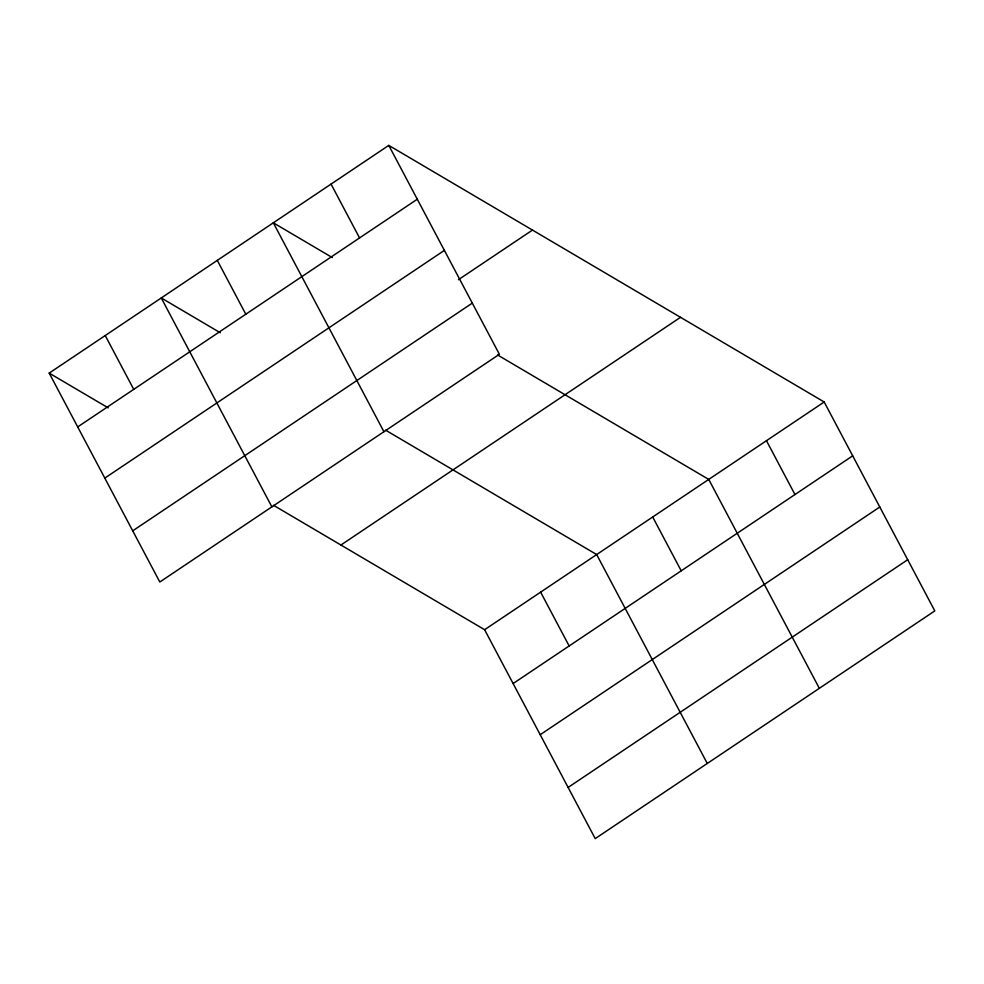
<?xml version="1.0" encoding="UTF-8"?>
<svg xmlns="http://www.w3.org/2000/svg" width="984" height="984" viewBox="0 0 984 984"><rect width="100%" height="100%" fill="white"/><g stroke="black" fill="none" stroke-linecap="round" stroke-linejoin="round"><path stroke-width="1.48" d="M388.778 145.386L499.392 354.289L159.814 582.011L49.2 373.108L388.778 145.386L824.186 401.989L934.8 610.892L595.222 838.614L484.608 629.711L273.515 505.296M77.699 426.933L417.29 199.223M104.796 478.113L444.387 250.391M458.421 279.714L532.467 230.072M132.717 530.831L472.295 303.121M340.919 545.025L680.51 317.315M484.608 629.711L824.186 401.989M513.107 683.548L852.697 455.826M540.204 734.716L879.794 507.006M568.125 787.434L907.703 559.724M332.334 257.587L273.331 222.815L383.932 431.718M497.633 355.003L708.738 479.417L819.34 688.32M220.281 332.74L161.265 297.955L271.867 506.858M385.58 430.156L596.673 554.558L707.275 763.461M49.2 373.108L108.215 407.88M766.462 440.709L794.961 494.534M652.699 516.994L681.211 570.818M331.054 184.094L359.554 237.931M540.634 592.134L569.146 645.971M217.292 260.379L245.803 314.216M105.227 335.532L133.738 389.369"/></g></svg>
